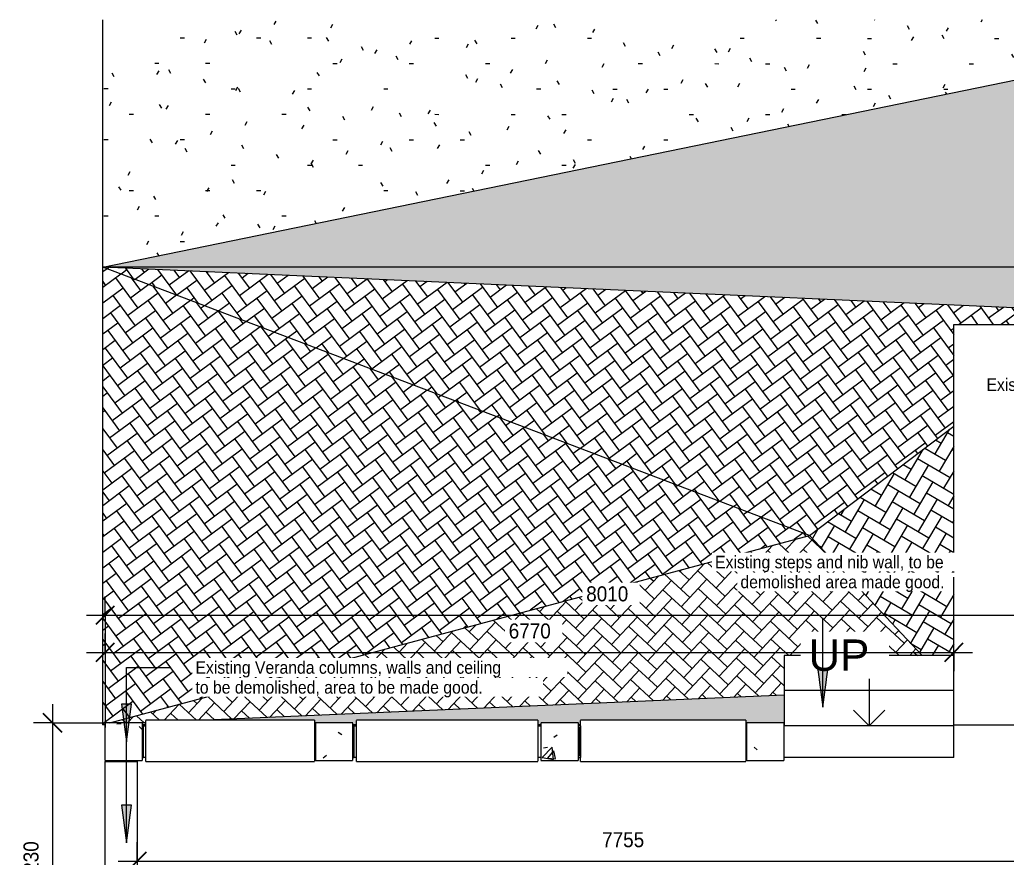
# Model space of a CAD drawing. Header units: millimetres. Extents: x -44638 to 64413, y -26305 to 6660.
# Drawn here: x -30942 to -23071, y -27 to 6660 of the extents above; entities that cross this region are included whole.
import ezdxf

# ---------------------------------------------------------------- set-up
doc = ezdxf.new("R2010")
doc.units = ezdxf.units.MM
doc.linetypes.add('Demolished', pattern=[7.14375, 4.7625, -2.38125])
for name, color, linetype, lineweight in [('A-ANNO-DIMS', 211, 'Continuous', 5), ('A-ANNO-DIMS-100', 211, 'Continuous', 5), ('A-FLOR', 192, 'Continuous', 9), ('A-FLOR-PATT', 8, 'Continuous', 9), ('A-GENM', 13, 'Demolished', 5), ('A-WALL', 113, 'Continuous', 9), ('A-WALL-PATT', 111, 'Continuous', 9), ('G-ANNO-TEXT', 231, 'Continuous', 5), ('I-WALL', 2, 'Continuous', 9), ('S-COLS', 52, 'Demolished', 5), ('S-STRS', 31, 'Demolished', 5), ('S-STRS-ANNO', 31, 'Continuous', 5), ('S-STRS-IDEN', 31, 'Continuous', 5)]:
    doc.layers.add(name, color=color, linetype=linetype, lineweight=lineweight)
doc.styles.add('Arial', font='arial.ttf', dxfattribs={"height": 250})
doc.styles.add('Arial_1', font='arial.ttf', dxfattribs={"width": 0.9, "height": 100})
doc.styles.add('Arial_2', font='arial.ttf', dxfattribs={"width": 0.9, "height": 120})
doc.dimstyles.new('SVA_-_1_2mm_Arial', dxfattribs={"dimscale": 304.8, "dimtxt": 122.431128, "dimasz": 0.492126, "dimexe": 0.492126, "dimexo": 0.0625, "dimgap": 0.246063, "dimtad": 1, "dimdec": 0, "dimrnd": 5, "dimzin": 0, "dimdsep": 46, "dimtxsty": 'Arial_2', "dimblk1": 'OBLIQUE', "dimblk2": 'OBLIQUE', "dimsah": 1, "dimcen": 0.09, "dimdle": 0.492126, "dimazin": 0, "dimtfac": 1, "dimtdec": 4, "dimtix": 1, "dimtmove": 0, "dimatfit": 3, "dimfxl": 1.968504, "dimfxlon": 1, "dimtvp": 1, "dimtfill": 1, "dimtolj": 1, "dimtzin": 0, "dimarcsym": 2})
pattern_1 = [(45, (0, 0), (-251.447, 251.447), []), (45, (0, 381), (-251.447, 251.447), [])]

# ---------------------------------------------------------------- blocks, each defined once
blk = doc.blocks.new('Column Concrete Square Column - Concrete 300 x 300mm-1067780-DEMOLITION - EXISTING GROUND STOREY PLAN')
at = {"layer": 'S-COLS'}
h = blk.add_hatch(dxfattribs=at)
h.set_pattern_fill('FP_4', color=254, style=0, pattern_type=2)
h.set_pattern_definition([(230, (-30113.56, 896.3), (-728.737, 63.756), [76.2, -838.2]), (175, (-30113.56, 896.3), (140.972, -764.228), [60.96, -670.56]), (280.451, (-30174.3, 901.64), (-587.77, -700.467), [64.76, -712.36]), (226.184, (-30113.6, 693.1), (-1084.316, 168.17), [114.3, -1257.3]), (276.636, (-30203.9, 707.1), (-949.61, -989.71), [97.14, -1068.54]), (171.184, (-30113.6, 693.1), (-949.62, -989.7), [91.44, -1005.84]), (201, (-30215.16, 743.9), (-606.458, 409.06), [76.2, -838.2]), (146, (-30215.16, 743.9), (-247.208, -736.753), [60.96, -670.56]), (251.451, (-30265.7, 778), (-853.668, -327.685), [64.76, -712.36]), (217.5, (-30113.56, 896.33), (-12.3547, -338.2201), [33.528, -628.904, 33.528, -647.192, -673.1]), (217.5, (-30113.56, 896.33), (-12.3547, -338.2201), [-1343.152, 33.528, -639.572]), (187.5, (-30113.56, 896.33), (-267.279, -400.722), [33.528, -354.584, 33.528, -870.204]), (187.5, (-30113.56, 896.33), (-267.279, -400.722), [-421.64, -613.664, 33.528, -223.012]), (147.5, (-29887, 896.33), (-542.3633, 22.9153), [33.528, -220.472, 33.528, -1810.512]), (147.5, (-29887, 896.33), (-542.3633, 22.9153), [-287.528, -758.952, 33.528, -1018.032]), (137.5, (-29785.4, 896.33), (-592.517, -101.707), [33.528, -296.672, 33.528, -492.76, -746.76]), (137.5, (-29785.4, 896.33), (-592.517, -101.707), [-856.488, 33.528, -713.232])])
h.paths.add_polyline_path([(150, 150), (-150, 150), (-150, -150), (150, -150)])
at = {"layer": 'S-COLS', "color": 41, "lineweight": 18}
for p, q in [((150, 150), (-150, 150)), ((-150, 150), (-150, -150)), ((150, -150), (150, 150)), ((-150, -150), (150, -150))]:
    blk.add_line(p, q, dxfattribs=at)
blk = doc.blocks.new('Column Concrete Square Column - Concrete 300 x 300mm-V4-DEMOLITION - EXISTING GROUND STOREY PLAN')
at = {"layer": 'S-COLS'}
h = blk.add_hatch(dxfattribs=at)
h.set_pattern_fill('FP_5', color=254, style=0, pattern_type=2)
h.set_pattern_definition([(230, (-28433.56, 896.3), (-728.737, 63.756), [76.2, -838.2]), (175, (-28433.56, 896.3), (140.972, -764.228), [60.96, -670.56]), (280.451, (-28494.3, 901.64), (-587.77, -700.467), [64.76, -712.36]), (226.184, (-28433.6, 693.1), (-1084.316, 168.17), [114.3, -1257.3]), (276.636, (-28523.9, 707.1), (-949.61, -989.71), [97.14, -1068.54]), (171.184, (-28433.6, 693.1), (-949.62, -989.7), [91.44, -1005.84]), (201, (-28535.16, 743.9), (-606.458, 409.06), [76.2, -838.2]), (146, (-28535.16, 743.9), (-247.208, -736.753), [60.96, -670.56]), (251.451, (-28585.7, 778), (-853.668, -327.685), [64.76, -712.36]), (217.5, (-28433.56, 896.33), (-12.3547, -338.22), [33.528, -628.904, 33.528, -647.192, -673.1]), (217.5, (-28433.56, 896.33), (-12.3547, -338.22), [-1343.152, 33.528, -639.572]), (187.5, (-28433.56, 896.33), (-267.279, -400.722), [33.528, -354.584, 33.528, -870.204]), (187.5, (-28433.56, 896.33), (-267.279, -400.722), [-421.64, -613.664, 33.528, -223.012]), (147.5, (-28207, 896.33), (-542.3633, 22.9153), [33.528, -220.472, 33.528, -1810.512]), (147.5, (-28207, 896.33), (-542.3633, 22.9153), [-287.528, -758.952, 33.528, -1018.032]), (137.5, (-28105.4, 896.33), (-592.517, -101.707), [33.528, -296.672, 33.528, -492.76, -746.76]), (137.5, (-28105.4, 896.33), (-592.517, -101.707), [-856.488, 33.528, -713.232])])
h.paths.add_polyline_path([(150, 150), (-150, 150), (-150, -150), (150, -150)])
at = {"layer": 'S-COLS', "color": 41, "lineweight": 18}
for p, q in [((150, 150), (-150, 150)), ((-150, 150), (-150, -150)), ((150, -150), (150, 150)), ((-150, -150), (150, -150))]:
    blk.add_line(p, q, dxfattribs=at)
blk = doc.blocks.new('Column Concrete Square Column - Concrete 300 x 300mm-V5-DEMOLITION - EXISTING GROUND STOREY PLAN')
at = {"layer": 'S-COLS'}
h = blk.add_hatch(dxfattribs=at)
h.set_pattern_fill('FP_6', color=254, style=0, pattern_type=2)
h.set_pattern_definition([(230, (-26633.56, 896.3), (-728.737, 63.756), [76.2, -838.2]), (175, (-26633.56, 896.3), (140.972, -764.228), [60.96, -670.56]), (280.451, (-26694.3, 901.64), (-587.77, -700.467), [64.76, -712.36]), (226.184, (-26633.6, 693.1), (-1084.316, 168.17), [114.3, -1257.3]), (276.636, (-26723.9, 707.1), (-949.61, -989.71), [97.14, -1068.54]), (171.184, (-26633.6, 693.1), (-949.62, -989.7), [91.44, -1005.84]), (201, (-26735.16, 743.9), (-606.458, 409.06), [76.2, -838.2]), (146, (-26735.16, 743.9), (-247.208, -736.753), [60.96, -670.56]), (251.451, (-26785.7, 778), (-853.668, -327.685), [64.76, -712.36]), (217.5, (-26633.56, 896.33), (-12.3547, -338.22), [33.528, -628.904, 33.528, -647.192, -673.1]), (217.5, (-26633.56, 896.33), (-12.3547, -338.22), [-1343.152, 33.528, -639.572]), (187.5, (-26633.56, 896.33), (-267.279, -400.722), [33.528, -354.584, 33.528, -870.204]), (187.5, (-26633.56, 896.33), (-267.279, -400.722), [-421.64, -613.664, 33.528, -223.012]), (147.5, (-26407, 896.33), (-542.3633, 22.9153), [33.528, -220.472, 33.528, -1810.512]), (147.5, (-26407, 896.33), (-542.3633, 22.9153), [-287.528, -758.952, 33.528, -1018.032]), (137.5, (-26305.4, 896.33), (-592.517, -101.707), [33.528, -296.672, 33.528, -492.76, -746.76]), (137.5, (-26305.4, 896.33), (-592.517, -101.707), [-856.488, 33.528, -713.232])])
h.paths.add_polyline_path([(150, 150), (-150, 150), (-150, -150), (150, -150)])
at = {"layer": 'S-COLS', "color": 41, "lineweight": 18}
for p, q in [((150, 150), (-150, 150)), ((-150, 150), (-150, -150)), ((150, -150), (150, 150)), ((-150, -150), (150, -150))]:
    blk.add_line(p, q, dxfattribs=at)
blk = doc.blocks.new('Column Concrete Square Column - Concrete 300 x 300mm-618737-DEMOLITION - EXISTING GROUND STOREY PLAN')
at = {"layer": 'S-COLS'}
h = blk.add_hatch(dxfattribs=at)
h.set_pattern_fill('FP_7', color=254, style=0, pattern_type=2)
h.set_pattern_definition([(230, (-24992.56, 896.3), (-728.737, 63.756), [76.2, -838.2]), (175, (-24992.56, 896.3), (140.972, -764.228), [60.96, -670.56]), (280.451, (-25053.3, 901.64), (-587.77, -700.467), [64.76, -712.36]), (226.184, (-24992.6, 693.1), (-1084.316, 168.17), [114.3, -1257.3]), (276.636, (-25082.9, 707.1), (-949.61, -989.71), [97.14, -1068.54]), (171.184, (-24992.6, 693.1), (-949.62, -989.7), [91.44, -1005.84]), (201, (-25094.16, 743.9), (-606.458, 409.06), [76.2, -838.2]), (146, (-25094.16, 743.9), (-247.208, -736.753), [60.96, -670.56]), (251.451, (-25144.7, 778), (-853.668, -327.685), [64.76, -712.36]), (217.5, (-24992.56, 896.33), (-12.3547, -338.22), [33.528, -628.904, 33.528, -647.192, -673.1]), (217.5, (-24992.56, 896.33), (-12.3547, -338.22), [-1343.152, 33.528, -639.572]), (187.5, (-24992.56, 896.33), (-267.279, -400.722), [33.528, -354.584, 33.528, -870.204]), (187.5, (-24992.56, 896.33), (-267.279, -400.722), [-421.64, -613.664, 33.528, -223.012]), (147.5, (-24766, 896.33), (-542.3633, 22.9153), [33.528, -220.472, 33.528, -1810.512]), (147.5, (-24766, 896.33), (-542.3633, 22.9153), [-287.528, -758.952, 33.528, -1018.032]), (137.5, (-24664.4, 896.33), (-592.517, -101.707), [33.528, -296.672, 33.528, -492.76, -746.76]), (137.5, (-24664.4, 896.33), (-592.517, -101.707), [-856.488, 33.528, -713.232])])
h.paths.add_polyline_path([(150, 150), (-150, 150), (-150, -150), (150, -150)])
at = {"layer": 'S-COLS', "color": 41, "lineweight": 18}
for p, q in [((150, 150), (-150, 150)), ((-150, 150), (-150, -150)), ((150, -150), (150, 150)), ((-150, -150), (150, -150))]:
    blk.add_line(p, q, dxfattribs=at)
blk = doc.blocks.new('S_Brick- Sloping Bullnos2 - 102mm Deep 45mm Radius-1067787-DEMOLITION - EXISTING GROUND STOREY PLAN')
at = {"layer": 'A-GENM', "color": 254}
for p, q in [((-498.9, 115.7), (-498.9, 159.7)), ((822.5, 159.7), (-498.9, 159.7)), ((822.5, 159.7), (822.5, -169.3)), ((-498.9, -169.3), (-498.9, -138.1)), ((-498.9, -169.3), (822.5, -169.3))]:
    blk.add_line(p, q, dxfattribs=at)
blk = doc.blocks.new('S_Brick- Sloping Bullnos2 - 102mm Deep 45mm Radius-1067788-DEMOLITION - EXISTING GROUND STOREY PLAN')
at = {"layer": 'A-GENM', "color": 254}
for p, q in [((-562.1, -169.3), (-562.1, 159.7)), ((885.7, 159.7), (-562.1, 159.7)), ((885.7, 159.7), (885.7, -169.3)), ((-562.1, -169.3), (885.7, -169.3))]:
    blk.add_line(p, q, dxfattribs=at)
blk = doc.blocks.new('S_Brick- Sloping Bullnos2 - 102mm Deep 45mm Radius-1067789-DEMOLITION - EXISTING GROUND STOREY PLAN')
at = {"layer": 'A-GENM', "color": 254}
for p, q in [((-510.7, -169.3), (-510.7, 159.7)), ((834.4, 159.7), (-510.7, 159.7)), ((834.4, 159.7), (834.4, -169.3)), ((-510.7, -169.3), (834.4, -169.3))]:
    blk.add_line(p, q, dxfattribs=at)
blk = doc.blocks.new('DIMBLOCK13-DEMOLITION - EXISTING GROUND STOREY PLAN')
at = {"layer": 'A-ANNO-DIMS-100'}
for p, q in [((-30006.6, -57.7), (-30006.6, 92.3)), ((-22252.6, -57.7), (-22252.6, 92.3)), ((-30156.6, -57.7), (-22102.6, -57.7)), ((-30006.6, -57.7), (-30006.6, -657.7)), ((-22252.6, -57.7), (-22252.6, -466.7))]:
    blk.add_line(p, q, dxfattribs=at)
at = {"layer": 'A-ANNO-DIMS-100', "lineweight": 25}
for p, q in [((-30006.6, -57.7), (-29931.6, 17.3)), ((-22252.6, -57.7), (-22177.6, 17.3)), ((-30006.6, -57.7), (-30081.6, -132.7)), ((-22252.6, -57.7), (-22327.6, -132.7))]:
    blk.add_line(p, q, dxfattribs=at)
at = {"layer": 'A-ANNO-DIMS-100', "color": 0, "insert": (-26295.3, 173.1), "char_height": 120, "width": 397.807, "attachment_point": 1, "line_spacing_factor": 0.941778, "style": 'Arial_2', "bg_fill": 3, "box_fill_scale": 1.25, "bg_fill_color": 256, "bg_fill_true_color": 13158600, "bg_fill_transparency": 0}
blk.add_mtext('7755', dxfattribs=at)
blk = doc.blocks.new('_Oblique')
at = {"color": 0, "linetype": 'ByBlock', "lineweight": -2}
blk.add_line((-0.5, -0.5), (0.5, 0.5), dxfattribs=at)
blk = doc.blocks.new('DIMBLOCK53-DEMOLITION - EXISTING GROUND STOREY PLAN')
at = {"layer": 'A-ANNO-DIMS-100'}
for p, q in [((-30260.6, 1905.4), (-30260.6, 2055.4)), ((-22252.6, 1905.4), (-22252.6, 2055.4)), ((-30410.6, 1905.4), (-22102.6, 1905.4)), ((-30260.6, 1905.4), (-30260.6, 1305.4)), ((-22252.6, 1905.4), (-22252.6, 1305.4))]:
    blk.add_line(p, q, dxfattribs=at)
at = {"layer": 'A-ANNO-DIMS-100', "lineweight": 25}
for p, q in [((-30260.6, 1905.4), (-30185.6, 1980.4)), ((-22252.6, 1905.4), (-22177.6, 1980.4)), ((-30260.6, 1905.4), (-30335.6, 1830.4)), ((-22252.6, 1905.4), (-22327.6, 1830.4))]:
    blk.add_line(p, q, dxfattribs=at)
at = {"layer": 'A-ANNO-DIMS-100', "color": 0, "insert": (-26422.3, 2136.2), "char_height": 120, "width": 397.807, "attachment_point": 1, "line_spacing_factor": 0.941778, "style": 'Arial_2', "bg_fill": 3, "box_fill_scale": 1.25, "bg_fill_color": 256, "bg_fill_true_color": 13158600, "bg_fill_transparency": 0}
blk.add_mtext('8010', dxfattribs=at)
blk = doc.blocks.new('DIMBLOCK54-DEMOLITION - EXISTING GROUND STOREY PLAN')
at = {"layer": 'A-ANNO-DIMS-100'}
for p, q in [((-23489.6, 1609.1), (-23489.6, 2209.1)), ((-30260.6, 1609.1), (-30260.6, 1759.1)), ((-30410.6, 1609.1), (-23339.6, 1609.1)), ((-30260.6, 1609.1), (-30260.6, 1009.1)), ((-23489.6, 1609.1), (-23489.6, 1459.1))]:
    blk.add_line(p, q, dxfattribs=at)
at = {"layer": 'A-ANNO-DIMS-100', "lineweight": 25}
for p, q in [((-30260.6, 1609.1), (-30185.6, 1684.1)), ((-23489.6, 1609.1), (-23414.6, 1684.1)), ((-30260.6, 1609.1), (-30335.6, 1534.1)), ((-23489.6, 1609.1), (-23564.6, 1534.1))]:
    blk.add_line(p, q, dxfattribs=at)
at = {"layer": 'A-ANNO-DIMS-100', "color": 0, "insert": (-27040.8, 1839.9), "char_height": 120, "width": 397.807, "attachment_point": 1, "line_spacing_factor": 0.941778, "style": 'Arial_2', "bg_fill": 3, "box_fill_scale": 1.25, "bg_fill_color": 256, "bg_fill_true_color": 13158600, "bg_fill_transparency": 0}
blk.add_mtext('6770', dxfattribs=at)
blk = doc.blocks.new('DIMBLOCK55-DEMOLITION - EXISTING GROUND STOREY PLAN')
at = {"layer": 'A-ANNO-DIMS-100'}
for p, q in [((-30681.6, 1196.3), (-30681.6, -1334.7)), ((-30681.6, 1046.3), (-30831.6, 1046.3)), ((-30681.6, 1046.3), (-30263.6, 1046.3)), ((-30681.6, -1184.7), (-30831.6, -1184.7)), ((-30681.6, -1184.7), (-30263.6, -1184.7))]:
    blk.add_line(p, q, dxfattribs=at)
at = {"layer": 'A-ANNO-DIMS-100', "lineweight": 25}
for p, q in [((-30681.6, 1046.3), (-30756.6, 1121.3)), ((-30681.6, 1046.3), (-30606.6, 971.3)), ((-30681.6, -1184.7), (-30756.6, -1109.7)), ((-30681.6, -1184.7), (-30606.6, -1259.7))]:
    blk.add_line(p, q, dxfattribs=at)
at = {"layer": 'A-ANNO-DIMS-100', "color": 0, "insert": (-30912.4, -234.9), "char_height": 120, "width": 397.807, "attachment_point": 1, "rotation": 90, "line_spacing_factor": 0.941778, "style": 'Arial_2', "bg_fill": 3, "box_fill_scale": 1.25, "bg_fill_color": 256, "bg_fill_true_color": 13158600, "bg_fill_transparency": 0}
blk.add_mtext('2230', dxfattribs=at)

msp = doc.modelspace()

# ---------------------------------------------------------------- hatches: boundary and pattern name
at = {"layer": 'A-FLOR-PATT', "lineweight": 5}
h = msp.add_hatch(dxfattribs=at)
h.set_pattern_fill('FP_43', color=254, style=0, pattern_type=2)
h.set_pattern_definition([(359.9555, (-11.96, -8.33), (812.3474, 202.5146), [33.509, -575.751, -3858.652]), (359.9555, (-11.96, -8.33), (812.3474, 202.5146), [-609.261, 33.509, -575.751, -3249.391]), (359.9555, (-11.96, -8.33), (812.3474, 202.5146), [-1218.522, 33.509, -1185.012, -2030.869]), (359.9555, (-11.96, -8.33), (812.3474, 202.5146), [-2437.043, 33.509, -575.751, -1421.608]), (359.9555, (-11.96, -8.33), (812.3474, 202.5146), [-3046.304, 33.509, -372.665, -1015.435]), (359.9555, (-11.96, -8.33), (812.3474, 202.5146), [-3452.478, 33.509, -981.925]), (119.982, (292.67, 93), (-582.0545, 602.5926), [33.528, -576.069, -3860.777]), (119.982, (292.67, 93), (-582.0545, 602.5926), [-609.596, 33.528, -576.069, -3251.181]), (119.982, (292.67, 93), (-582.0545, 602.5926), [-1219.193, 33.528, -1185.665, -2031.988]), (119.982, (292.67, 93), (-582.0545, 602.5926), [-2438.385, 33.528, -576.069, -1422.392]), (119.982, (292.67, 93), (-582.0545, 602.5926), [-3047.982, 33.528, -372.87, -1015.994]), (119.982, (292.67, 93), (-582.0545, 602.5926), [-3454.379, 33.528, -982.466]), (239.996, (394.21, 499.22), (-230.2948, -805.1089), [33.505, -575.682, -3858.183]), (239.996, (394.21, 499.22), (-230.2948, -805.1089), [-609.187, 33.505, -575.682, -3248.996]), (239.996, (394.21, 499.22), (-230.2948, -805.1089), [-1218.374, 33.505, -1184.868, -2030.623]), (239.996, (394.21, 499.22), (-230.2948, -805.1089), [-2436.747, 33.505, -575.682, -1421.436]), (239.996, (394.21, 499.22), (-230.2948, -805.1089), [-3045.934, 33.505, -372.619, -1015.311]), (239.996, (394.21, 499.22), (-230.2948, -805.1089), [-3452.059, 33.505, -981.806])])
h.paths.add_polyline_path([(-30280.6, 4685.3), (-20652.1, 6660.3), (-30280.6, 6660.3), (-30280.6, 4689.6)])
h = msp.add_hatch(dxfattribs=at)
h.set_pattern_fill('FP_44', color=254, style=0, pattern_type=2)
h.set_pattern_definition([(359.97434, (-16.88, -5.97), (812.2859, 202.8202), [33.507, -575.708, -3858.359]), (359.97434, (-16.88, -5.97), (812.2859, 202.8202), [-609.215, 33.507, -575.708, -3249.145]), (359.97434, (-16.88, -5.97), (812.2859, 202.8202), [-1218.429, 33.507, -1184.922, -2030.715]), (359.97434, (-16.88, -5.97), (812.2859, 202.8202), [-2436.858, 33.507, -575.708, -1421.501]), (359.97434, (-16.88, -5.97), (812.2859, 202.8202), [-3046.073, 33.507, -372.636, -1015.358]), (359.97434, (-16.88, -5.97), (812.2859, 202.8202), [-3452.216, 33.507, -981.851]), (119.98, (287.73, 95.48), (-582.0093, 602.5172), [33.527, -576.058, -3860.709]), (119.98, (287.73, 95.48), (-582.0093, 602.5172), [-609.586, 33.527, -576.058, -3251.123]), (119.98, (287.73, 95.48), (-582.0093, 602.5172), [-1219.171, 33.527, -1185.644, -2031.952]), (119.98, (287.73, 95.48), (-582.0093, 602.5172), [-2438.342, 33.527, -576.058, -1422.366]), (119.98, (287.73, 95.48), (-582.0093, 602.5172), [-3047.928, 33.527, -372.863, -1015.976]), (119.98, (287.73, 95.48), (-582.0093, 602.5172), [-3454.318, 33.527, -982.449]), (240.007, (389.26, 501.8), (-230.2826, -805.3377), [33.514, -575.835, -3859.212]), (240.007, (389.26, 501.8), (-230.2826, -805.3377), [-609.349, 33.514, -575.835, -3249.863]), (240.007, (389.26, 501.8), (-230.2826, -805.3377), [-1218.699, 33.514, -1185.184, -2031.164]), (240.007, (389.26, 501.8), (-230.2826, -805.3377), [-2437.397, 33.514, -575.835, -1421.815]), (240.007, (389.26, 501.8), (-230.2826, -805.3377), [-3046.746, 33.514, -372.719, -1015.582]), (240.007, (389.26, 501.8), (-230.2826, -805.3377), [-3452.979, 33.514, -982.068])])
h.paths.add_polyline_path([(-9238.9, 4685.3), (-9201.8, 4685.3), (-9255.1, 6660.3), (-20652.1, 6660.3), (-30280.6, 4685.3), (-11007.9, 4685.3)])
h = msp.add_hatch(dxfattribs=at)
h.set_pattern_fill('FP_21', color=53, style=0, pattern_type=2)
h.set_pattern_definition([(216.516, (-18068.775, 2862.995), (-20.86575, -139.8736), [299.992, -99.997]), (306.513, (-18149.14, 2803.49), (-20.8681, -139.8725), [299.996, -99.999])])
h.paths.add_polyline_path([(-30280.6, 1031.3), (-30263.6, 1035.9), (-30263.6, 1046.3), (-30224.6, 1046.3), (-24640.4, 2543), (-30280.6, 4685.3), (-30280.6, 1326.6)])
h = msp.add_hatch(dxfattribs=at)
h.set_pattern_fill('FP_26', color=53, style=0, pattern_type=2)
h.set_pattern_definition([(216.492, (-25892.76, 4034.39), (-20.8491, -139.8017), [299.83, -99.943]), (306.515, (-25973.11, 3974.95), (-20.849, -139.8017), [299.979, -99.993])])
h.paths.add_polyline_path([(-24640.4, 2543), (-23489.6, 3416.3), (-23489.6, 4226.3), (-22422.2, 4226.3), (-22288.5, 4327.8), (-30280.6, 4685.3), (-29339.3, 4327.8)])
h = msp.add_hatch(dxfattribs=at)
h.set_pattern_fill('FP_30', color=53, style=0, pattern_type=2)
h.set_pattern_definition([(223.46, (18184.12, -2522.065), (2.49779, -131.05225), [286.873, -95.624]), (317.767, (18114.71, -2587.84), (2.49828, -131.052), [291.352, -97.117])])
h.paths.add_polyline_path([(-22288.5, 4327.8), (-5912.7, 4685.3), (-30280.6, 4685.3), (-23501.2, 4382)])
h = msp.add_hatch(dxfattribs=at)
h.set_pattern_fill('FP_29', color=53, style=0, pattern_type=2)
h.set_pattern_definition([(239.498, (-22826.63, 2015.96), (35.315, -136.9316), [299.932, -99.977]), (329.453, (-22877.375, 1929.82), (35.3162, -136.9305), [299.789, -99.93])])
h.paths.add_polyline_path([(-23545.5, 1583.3), (-23489.6, 1583.3), (-23489.6, 3416.3), (-24640.4, 2543), (-23741.6, 1583.3)])
h.paths.add_polyline_path([(-22339, 4203), (-22288.5, 4327.8), (-22422.2, 4226.3), (-22406.3, 4226.3)])
h = msp.add_hatch(dxfattribs=at)
h.set_pattern_fill('FP_28', color=53, style=0, pattern_type=2)
h.set_pattern_definition([(227.005, (-26853.305, 1577.22), (4.9355, -141.285), [299.99, -99.997]), (317.019, (-26921.5, 1504.08), (4.9347, -141.285), [299.87, -99.957])])
h.paths.add_polyline_path([(-30280.6, 1031.3), (-30263.6, 1032.1), (-30263.6, 1035.9)])
h.paths.add_polyline_path([(-29963.6, 1045.1), (-29934.9, 1046.4), (-29934.9, 1067.3), (-29454.2, 1067.3), (-24841.6, 1268.2), (-24841.6, 1583.3), (-23741.6, 1583.3), (-24640.4, 2543), (-30224.6, 1046.3), (-29963.6, 1046.3)])
h = msp.add_hatch(dxfattribs=at)
h.set_pattern_fill('FP_25', color=53, style=0, pattern_type=2)
h.set_pattern_definition([(224.979, (-18063.07, 2194.86), (-0.0646, -141.4185), [299.993, -99.998]), (314.973, (-18133.8, 2124.175), (-0.0659, -141.4192), [299.968, -99.989])])
h.paths.add_polyline_path([(-6160.1, 1031.3), (-6160.1, 1035.1), (-22272.6, 1305.9), (-22272.6, 1031.3), (-21551.1, 1031.3), (-21551.1, 1060.4), (-19581.1, 1060.4), (-19581.1, 1031.3), (-18379.6, 1031.3), (-18379.6, 1060.4), (-16409.6, 1060.4), (-16409.6, 1031.3), (-13560.1, 1031.3), (-13560.1, 1060.4), (-11590.1, 1060.4), (-11590.1, 1031.3), (-11007.9, 1031.3)])
h.paths.add_polyline_path([(-24841.6, 1031.3), (-24842.6, 1268.2), (-29454.2, 1067.3), (-28589.8, 1067.3), (-28589.8, 1031.3), (-28583.6, 1031.3), (-28583.6, 1046.3), (-28283.6, 1046.3), (-28283.6, 1031.3), (-28256.4, 1031.3), (-28256.4, 1067.3), (-26808.6, 1067.3), (-26808.6, 1031.3), (-26783.6, 1031.3), (-26783.6, 1046.3), (-26483.6, 1046.3), (-26483.6, 1031.3), (-26468.9, 1031.3), (-26468.9, 1067.3), (-25147.6, 1067.3), (-25147.6, 1031.3), (-25142.6, 1031.3), (-25142.6, 1046.3), (-24842.6, 1046.3), (-24842.6, 1031.3)])
h.paths.add_polyline_path([(-29934.9, 1031.3), (-29934.9, 1046.4), (-29963.6, 1045.1), (-29963.6, 1031.3)])
h.paths.add_polyline_path([(-30263.6, 1031.3), (-30263.6, 1032.1), (-30280.6, 1031.3)])
at = {"layer": 'A-WALL-PATT', "linetype": 'Demolished', "lineweight": 5}
h = msp.add_hatch(dxfattribs=at)
h.set_pattern_fill('FP_1', color=254, style=0, pattern_type=2)
h.set_pattern_definition(pattern_1)
h.paths.add_polyline_path([(-26465.2, 781.3), (-26465.2, 1023.3), (-26483.6, 1023.3), (-26483.6, 1011.3), (-26477.2, 1011.3), (-26477.2, 781.3)])
h.paths.add_polyline_path([(-28274.2, 781.3), (-28274.2, 1023.3), (-28283.6, 1022.9), (-28283.6, 781.3)])
h.paths.add_polyline_path([(-29953.6, 781.3), (-29953.6, 1023.3), (-29963.6, 1022.9), (-29963.6, 781.3)])
h = msp.add_hatch(dxfattribs=at)
h.set_pattern_fill('FP_1', color=254, style=0, pattern_type=2)
h.set_pattern_definition(pattern_1)
h.paths.add_polyline_path([(-26477.2, 781.3), (-26477.2, 1011.3), (-26483.6, 1011.3), (-26483.6, 781.3)])
h = msp.add_hatch(dxfattribs=at)
h.set_pattern_fill('FP_1', color=254, style=0, pattern_type=2)
h.set_pattern_definition(pattern_1)
h.paths.add_polyline_path([(-30248.6, -1163.7), (-30018.6, -1163.7), (-30018.6, -1143.7), (-30260.6, -1143.7), (-30260.6, -1163.7)])
h.paths.add_polyline_path([(-30248.6, 736.3), (-30018.6, 736.3), (-30018.6, 746.3), (-30260.6, 746.3), (-30260.6, 736.3)])
h = msp.add_hatch(dxfattribs=at)
h.set_pattern_fill('FP_1', color=254, style=0, pattern_type=2)
h.set_pattern_definition(pattern_1)
h.paths.add_polyline_path([(-30006.6, -1163.7), (-30006.6, -1143.7), (-30018.6, -1143.7), (-30018.6, -1163.7)])
h.paths.add_polyline_path([(-30018.6, 736.3), (-30006.6, 736.3), (-30006.6, 746.3), (-30018.6, 746.3)])
h = msp.add_hatch(dxfattribs=at)
h.set_pattern_fill('FP_1', color=254, style=0, pattern_type=2)
h.set_pattern_definition(pattern_1)
h.paths.add_polyline_path([(-26483.6, 769.3), (-26465.2, 769.3), (-26465.2, 781.3), (-26483.6, 781.3), (-26483.6, 770.4)])
h.paths.add_polyline_path([(-28274.2, 769.3), (-28274.2, 781.3), (-28283.6, 781.3), (-28283.6, 769.3)])
h.paths.add_polyline_path([(-29963.6, 769.3), (-29953.6, 769.3), (-29953.6, 781.3), (-29963.6, 781.3), (-29963.6, 779.3)])
at = {"layer": 'G-ANNO-TEXT'}
for points in [[(-30090.5, 894.1), (-30051, 1194.1), (-30130, 1194.1)], [(-30090.5, 88), (-30051, 388), (-30130, 388)]]:
    msp.add_hatch(color=7, dxfattribs=at).paths.add_polyline_path(points)

# ---------------------------------------------------------------- linework, layer by layer
at = {"layer": 'A-FLOR', "color": 9}
for p, q in [((-30280.6, 1031.3), (-30280.6, 6660.3)), ((-30280.6, 4685.3), (-20652.1, 6660.3)), ((-24640.4, 2543), (-30280.6, 4685.3)), ((-22288.5, 4327.8), (-30280.6, 4685.3)), ((-29039.6, 4685.3), (-30280.6, 4685.3)), ((9169.1, 4685.3), (-29039.6, 4685.3)), ((-24640.4, 2543), (-23489.6, 3416.3)), ((-30224.6, 1046.3), (-24640.4, 2543)), ((-23741.6, 1583.3), (-24640.4, 2543)), ((-24841.6, 1268.2), (-29454.2, 1067.3)), ((-30280.6, 1031.3), (-30263.6, 1035.9)), ((-30263.6, 1032.1), (-30280.6, 1031.3)), ((-30263.6, 1031.3), (-30280.6, 1031.3)), ((-29934.9, 1046.4), (-29963.6, 1045.1)), ((-29934.9, 1031.3), (-29963.6, 1031.3)), ((-28583.6, 1031.3), (-28589.8, 1031.3)), ((-28256.4, 1031.3), (-28283.6, 1031.3)), ((-26783.6, 1031.3), (-26808.6, 1031.3)), ((-26468.9, 1031.3), (-26483.6, 1031.3)), ((-25142.6, 1031.3), (-25147.6, 1031.3))]:
    msp.add_line(p, q, dxfattribs=at)
at = {"layer": 'A-FLOR', "color": 55}
for p, q in [((-23489.6, 4226.3), (-22406.3, 4226.3)), ((-23489.6, 769.3), (-23489.6, 4226.3)), ((-22252.6, 1026.3), (-23489.6, 1026.3)), ((-23489.6, 769.3), (-24842.6, 769.3))]:
    msp.add_line(p, q, dxfattribs=at)
at = {"layer": 'A-WALL', "color": 9, "linetype": 'Demolished'}
for p, q in [((-26477.2, 1011.3), (-26483.6, 1011.3)), ((-26477.2, 1011.3), (-26477.2, 781.3)), ((-26477.2, 781.3), (-26483.6, 781.3))]:
    msp.add_line(p, q, dxfattribs=at)
at = {"layer": 'G-ANNO-TEXT', "color": 7}
for p, q in [((-30090.5, 1488.2), (-29740.6, 1488.2)), ((-30090.5, 88), (-30090.5, 1488.2)), ((-30090.5, 1488.2), (-29740.6, 1488.2)), ((-30090.5, 894.1), (-30090.5, 1488.2)), ((-30051, 1194.1), (-30130, 1194.1)), ((-30130, 1194.1), (-30090.5, 894.1)), ((-30090.5, 894.1), (-30051, 1194.1)), ((-30051, 388), (-30130, 388)), ((-30130, 388), (-30090.5, 88)), ((-30090.5, 88), (-30051, 388))]:
    msp.add_line(p, q, dxfattribs=at)
at = {"layer": 'I-WALL', "color": 41, "linetype": 'Demolished', "lineweight": 18}
for p, q in [((-29953.6, 1023.3), (-29963.6, 1023.3)), ((-29953.6, 769.3), (-29953.6, 1023.3)), ((-28274.2, 1023.3), (-28283.6, 1023.3)), ((-28274.2, 769.3), (-28274.2, 1023.3)), ((-26465.2, 1023.3), (-26483.6, 1023.3)), ((-26465.2, 769.3), (-26465.2, 1023.3)), ((-30260.6, 746.3), (-30260.6, 736.3)), ((-30260.6, 736.3), (-30006.6, 736.3)), ((-30006.6, 736.3), (-30006.6, 746.3)), ((-29963.6, 769.3), (-29953.6, 769.3)), ((-28283.6, 769.3), (-28274.2, 769.3)), ((-26483.6, 769.3), (-26465.2, 769.3))]:
    msp.add_line(p, q, dxfattribs=at)
at = {"layer": 'I-WALL', "color": 254, "linetype": 'Demolished', "lineweight": 5}
for p, q in [((-29953.6, 1023.3), (-29934.9, 1023.3)), ((-28589.8, 1023.3), (-28583.6, 1023.3)), ((-28274.2, 1023.3), (-28256.4, 1023.3)), ((-26808.6, 1023.3), (-26783.6, 1023.3)), ((-25147.6, 1023.3), (-25142.6, 1023.3)), ((-30260.6, -1143.7), (-30260.6, 736.3)), ((-30006.6, 736.3), (-30006.6, -1143.7)), ((-29934.9, 769.3), (-29953.6, 769.3)), ((-28583.6, 769.3), (-28589.8, 769.3)), ((-28256.4, 769.3), (-28274.2, 769.3)), ((-26783.6, 769.3), (-26808.6, 769.3)), ((-25142.6, 769.3), (-25147.6, 769.3))]:
    msp.add_line(p, q, dxfattribs=at)
at = {"layer": 'S-STRS', "color": 254}
for p, q in [((-23489.6, 1583.3), (-24841.6, 1583.3)), ((-24841.6, 1583.3), (-24841.6, 1303.3)), ((-23489.6, 1583.3), (-24841.6, 1583.3)), ((-24841.6, 1303.3), (-24841.6, 1023.3)), ((-23489.6, 1303.3), (-24841.6, 1303.3)), ((-23489.6, 1303.3), (-24841.6, 1303.3)), ((-23489.6, 1023.3), (-24841.6, 1023.3))]:
    msp.add_line(p, q, dxfattribs=at)
at = {"layer": 'S-STRS-ANNO'}
for p, q in [((-24165.6, 1583.3), (-24165.6, 1303.3)), ((-24165.6, 1303.3), (-24165.6, 1023.3)), ((-24165.6, 1023.3), (-24290.6, 1148.3)), ((-24165.6, 1023.3), (-24040.6, 1148.3))]:
    msp.add_line(p, q, dxfattribs=at)

# ---------------------------------------------------------------- block references
at = {"layer": 'A-GENM', "color": 254}
for name, p in [('S_Brick- Sloping Bullnos2 - 102mm Deep 45mm Radius-1067789-DEMOLITION - EXISTING GROUND STOREY PLAN', (-29424.2, 907.6)), ('S_Brick- Sloping Bullnos2 - 102mm Deep 45mm Radius-1067788-DEMOLITION - EXISTING GROUND STOREY PLAN', (-27694.3, 907.6)), ('S_Brick- Sloping Bullnos2 - 102mm Deep 45mm Radius-1067787-DEMOLITION - EXISTING GROUND STOREY PLAN', (-25970, 907.6))]:
    msp.add_blockref(name, p, dxfattribs=at)
at = {"layer": 'S-COLS', "color": 254, "rotation": 180}
for name, p in [('Column Concrete Square Column - Concrete 300 x 300mm-1067780-DEMOLITION - EXISTING GROUND STOREY PLAN', (-30113.6, 896.3)), ('Column Concrete Square Column - Concrete 300 x 300mm-V4-DEMOLITION - EXISTING GROUND STOREY PLAN', (-28433.6, 896.3)), ('Column Concrete Square Column - Concrete 300 x 300mm-V5-DEMOLITION - EXISTING GROUND STOREY PLAN', (-26633.6, 896.3)), ('Column Concrete Square Column - Concrete 300 x 300mm-618737-DEMOLITION - EXISTING GROUND STOREY PLAN', (-24992.6, 896.3))]:
    msp.add_blockref(name, p, dxfattribs=at)

# ---------------------------------------------------------------- next in the draw order: texts
at = {"layer": 'G-ANNO-TEXT', "color": 7, "char_height": 100, "attachment_point": 1, "style": 'Arial_1', "bg_fill": 3, "box_fill_scale": 1.25, "bg_fill_color": 256, "bg_fill_true_color": 13158600, "bg_fill_transparency": 0}
for s, insert, width in [('Existing ramp ', (-23228.7, 3796.5), 901.898), ('Existing steps and nib wall, to be ', (-25394.1, 2379.8), 2186.202), ('Existing Veranda columns, walls and ceiling ', (-29540.5, 1538.2), 2943.796)]:
    msp.add_mtext(s, dxfattribs=dict(at, insert=insert, width=width))
at = {"layer": 'S-STRS-IDEN', "insert": (-24648.3, 1711.7), "char_height": 250, "width": 579.193, "attachment_point": 1, "line_spacing_factor": 0.941778, "style": 'Arial', "bg_fill": 3, "box_fill_scale": 1.25, "bg_fill_color": 256, "bg_fill_true_color": 13158600, "bg_fill_transparency": 0}
msp.add_mtext('UP', dxfattribs=at)

# ---------------------------------------------------------------- next in the draw order: dimensions: what is measured, and where the dimension line sits
at = {"layer": 'A-ANNO-DIMS'}
dim = msp.add_linear_dim(base=(-22252.6, -57.7), p1=(-30006.6, -657.7), p2=(-22252.6, -466.7), dimstyle='SVA_-_1_2mm_Arial', override={"dimpost": '<>', "dimfxl": 7756.35123}, dxfattribs=at)
dim.commit()
dim.dimension.update_dxf_attribs({"geometry": 'DIMBLOCK13-DEMOLITION - EXISTING GROUND STOREY PLAN', "text_midpoint": (-26129.6, 78.4)})

# ---------------------------------------------------------------- next in the draw order: hatches: boundary and pattern name
at = {"layer": 'G-ANNO-TEXT'}
msp.add_hatch(color=7, dxfattribs=at).paths.add_polyline_path([(-24534.4, 1170.7), (-24494.9, 1470.7), (-24573.9, 1470.7)])

# ---------------------------------------------------------------- next in the draw order: linework, layer by layer
at = {"layer": 'G-ANNO-TEXT', "color": 7}
for p, q in [((-24534.4, 1170.7), (-24534.4, 1884.2)), ((-24494.9, 1470.7), (-24573.9, 1470.7)), ((-24573.9, 1470.7), (-24534.4, 1170.7)), ((-24534.4, 1170.7), (-24494.9, 1470.7))]:
    msp.add_line(p, q, dxfattribs=at)

# ---------------------------------------------------------------- next in the draw order: texts
at = {"layer": 'G-ANNO-TEXT', "color": 7, "char_height": 100, "attachment_point": 1, "style": 'Arial_1', "bg_fill": 3, "box_fill_scale": 1.25, "bg_fill_color": 256, "bg_fill_true_color": 13158600, "bg_fill_transparency": 0}
for s, insert, width in [('demolished area made good.', (-25191.7, 2221), 1940.885), ('to be demolished, area to be made good.', (-29540.5, 1379.5), 2748.986)]:
    msp.add_mtext(s, dxfattribs=dict(at, insert=insert, width=width))

# ---------------------------------------------------------------- next in the draw order: dimensions: what is measured, and where the dimension line sits
at = {"layer": 'A-ANNO-DIMS'}
dim = msp.add_linear_dim(base=(-22252.6, 1905.4), p1=(-30260.6, 1305.4), p2=(-22252.6, 1305.4), dimstyle='SVA_-_1_2mm_Arial', override={"dimpost": '<>', "dimfxl": 8008}, dxfattribs=at)
dim.commit()
dim.dimension.update_dxf_attribs({"geometry": 'DIMBLOCK53-DEMOLITION - EXISTING GROUND STOREY PLAN', "text_midpoint": (-26256.6, 2041.7)})

# ---------------------------------------------------------------- next in the draw order: dimensions: what is measured, and where the dimension line sits
dim = msp.add_linear_dim(base=(-23489.6, 1609.1), p1=(-30260.6, 1009.1), p2=(-23489.6, 2209.1), dimstyle='SVA_-_1_2mm_Arial', override={"dimpost": '<>', "dimfxl": 6876.445402}, dxfattribs=at)
dim.commit()
dim.dimension.update_dxf_attribs({"geometry": 'DIMBLOCK54-DEMOLITION - EXISTING GROUND STOREY PLAN', "text_midpoint": (-26875.1, 1745.4)})

# ---------------------------------------------------------------- next in the draw order: dimensions: what is measured, and where the dimension line sits
dim = msp.add_linear_dim(base=(-30681.6, -1184.7), p1=(-30263.6, 1046.3), p2=(-30263.6, -1184.7), angle=90, dimstyle='SVA_-_1_2mm_Arial', override={"dimpost": '<>', "dimfxl": 2231}, dxfattribs=at)
dim.commit()
dim.dimension.update_dxf_attribs({"geometry": 'DIMBLOCK55-DEMOLITION - EXISTING GROUND STOREY PLAN', "text_midpoint": (-30817.9, -69.2)})

doc.saveas('drawing.dxf')
